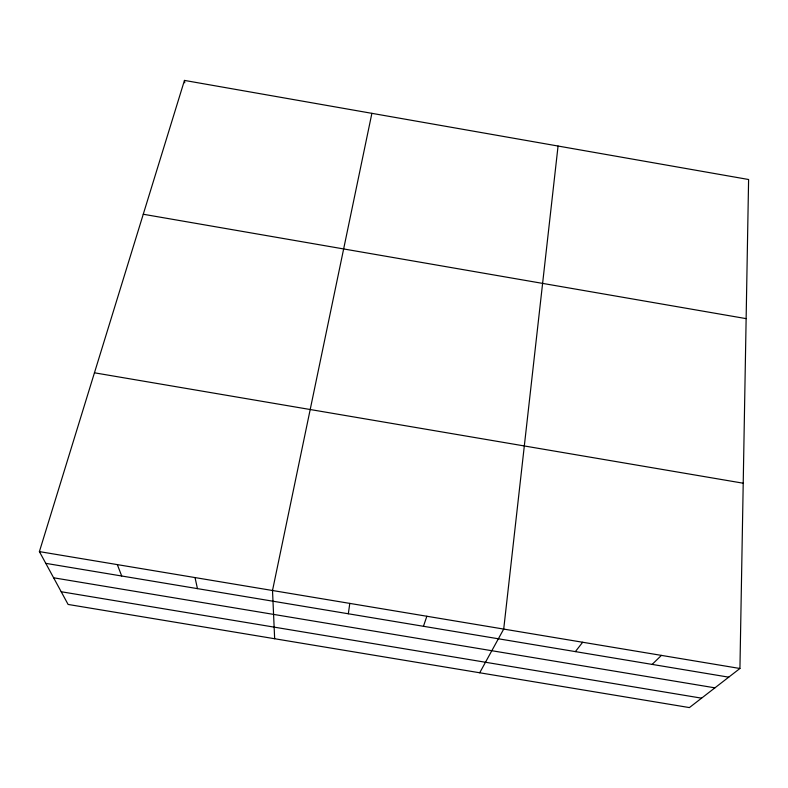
<?xml version="1.0" encoding="UTF-8"?>
<svg xmlns="http://www.w3.org/2000/svg" width="788" height="788" viewBox="0 0 788 788"><rect width="100%" height="100%" fill="white"/><g stroke="black" fill="none" stroke-linecap="round" stroke-linejoin="round"><path stroke-width="1.18" d="M739.932 668.49L748.6 179.506L184.461 80.415L39.4 551.61L68.103 604.445L689.401 707.585L739.932 668.49L39.4 551.61M558.062 146.036L503.709 629.07L479.705 672.775M348.326 613.773L349.793 603.391M371.887 113.334L272.51 590.498L274.657 638.733M423.451 626.293L426.86 616.255M575.368 651.607L582.677 642.25M652.149 664.402L661.418 655.389M45.773 563.351L728.723 677.168M53.623 577.791L714.913 687.845M61.198 591.739L701.576 698.168M94.442 372.803L743.222 483.211M143.258 214.247L746.138 318.628M117.323 564.612L121.716 576.008M195.02 577.574L197.453 588.626M184.461 80.415L184.737 82.809"/></g></svg>
